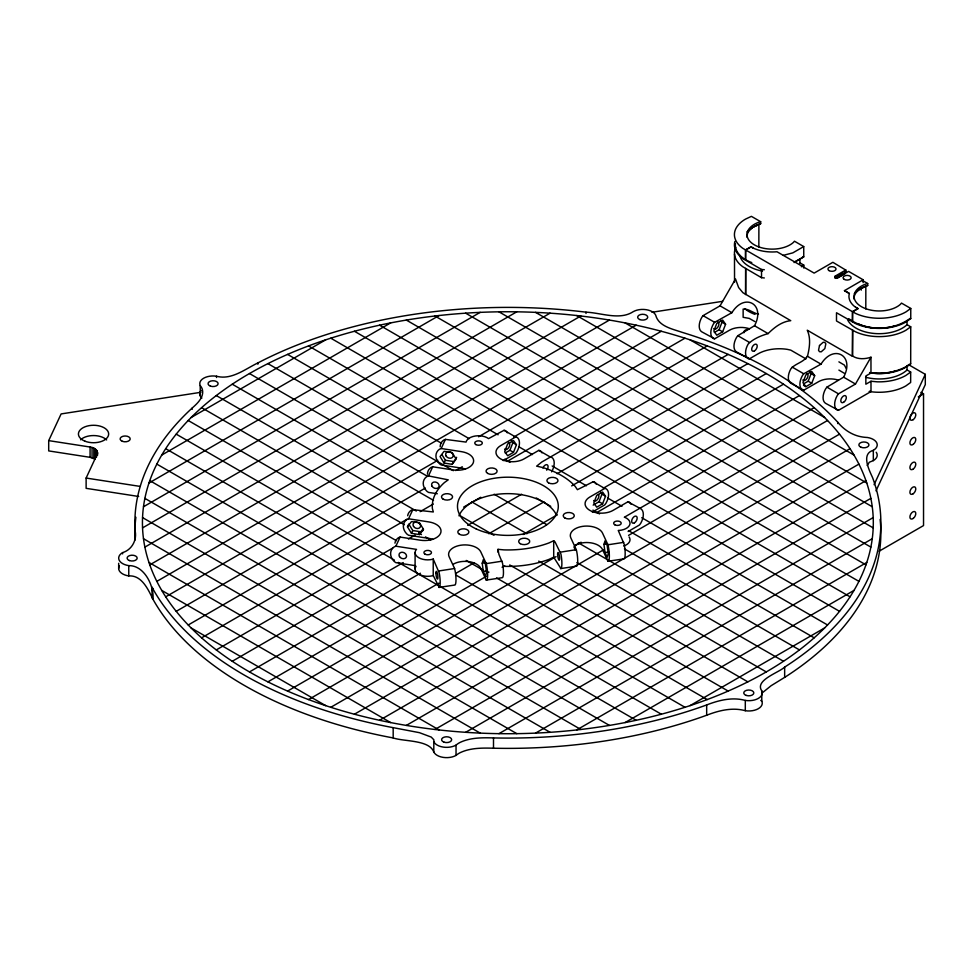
<?xml version="1.0" encoding="UTF-8"?>
<svg xmlns="http://www.w3.org/2000/svg" width="974" height="974" viewBox="0 0 974 974"><rect width="100%" height="100%" fill="white"/><g stroke="black" fill="none" stroke-linecap="round" stroke-linejoin="round"><path stroke-width="1.46" d="M118.67 568.451L118.67 563.313M865.801 308.977L865.837 286.551L864.157 287.05A27.722 16.034 0.1 0 0 857.108 290.836M854.417 293.685L859.725 289.193L867.7 285.467L867.7 283.519L862.27 280.366M907.038 365.822L907.038 369.937L910.678 372.044L910.653 382.478L905.881 385.899A37.803 21.854 0.1 0 1 869.356 391.511M910.678 372.044L905.893 375.453A37.803 21.83 0 0 1 877.184 381.82L870.987 381.248L865.849 384.206L865.849 375.976L870.975 373.03L877.197 373.59A37.803 21.83 0 0 0 905.905 367.235L910.69 363.813L910.739 326.814L907.038 324.671L907.038 320.556M910.739 326.814L905.954 330.223A37.803 21.83 0 0 1 855.44 331.757L836.496 320.982L836.496 312.751L855.452 323.526A37.803 21.83 0 0 0 905.966 322.004L910.751 318.583L910.775 308.466L901.498 303.097L900.39 304.351A25.202 14.573 0.1 0 1 861.442 306.688A25.202 14.573 0.1 0 1 865.533 284.152L867.7 283.519M95.306 448.977L95.306 459.278L90.083 457.317L48.7 450.913L48.7 440.625L90.083 447.029C93.382 447.516 97.911 449.452 97.534 453.446L86.126 478.051L86.126 488.339L138.673 496.472M553.707 540.728L553.707 557.189L560.939 568.621A12.601 2.666 81.2 0 0 560.939 554.072L555.058 541.934L553.707 540.728L549.068 542.895A75.607 43.647 0 0 1 503.935 549.884L498.043 549.336L498.907 554.376L502.511 563.106A12.601 2.666 81.2 0 1 502.511 577.655L486.233 580.09L480.791 568.366A16.388 9.46 0 0 0 453.385 564.129M735.382 243.427C734.286 252.911 743.734 259.79 751.758 262.566M433.771 751.952L433.856 739.802L431.226 737.074L419.465 732.679L393.179 727.651A372.993 215.339 0 0 1 152.054 587.322L152.054 597.61L152.955 599.241A372.993 215.339 0 0 0 393.179 737.939C403.881 741.677 429.291 739.716 433.771 751.952A13.319 7.682 0 0 0 456.039 755.398A24.63 14.22 0 0 1 460.337 752.585C470.637 747.789 482.373 747.91 493.501 748.215A372.993 215.339 0 0 0 706.674 715.233C718.812 710.521 732.411 707.112 745.305 710.716A13.466 7.78 0 0 0 758.356 708.682A13.466 7.78 0 0 0 761.778 701.134L761.778 690.846C754.351 680.217 778.981 672.62 784.654 667.093A372.993 215.339 0 0 0 872.582 477.625C869.149 470.089 860.809 453.677 873.325 450.329A13.319 7.682 0 0 0 867.347 437.472A24.63 14.22 0 0 1 860.979 436.729C851.812 434.988 843.691 429.485 837.835 422.326A372.993 215.339 0 0 0 681.788 332.231C672.364 328.944 658.582 326.351 655.697 315.174A13.466 7.78 0 0 0 646.115 309.671A13.466 7.78 0 0 0 633.088 311.741C619.671 320.556 600.982 312.751 586.007 312.167A372.993 215.339 0 0 0 257.854 362.937C245.253 369.012 231.252 380.384 216.532 376.22A13.319 7.682 0 0 0 200.23 385.631L200.23 395.919A24.63 14.22 0 0 1 201.788 398.256M482.227 563.228L483.311 559.66L485.466 564.299L486.537 572.505L485.466 576.06L483.311 571.421L482.227 563.228L485.88 562.668M603.941 544.393L605.024 540.838L607.179 545.477L608.251 553.67L607.179 557.238L605.024 552.599L603.941 544.393L607.593 543.833M835.181 278.138L845.834 271.977L845.87 270.139L832.867 262.298L814.154 273.11L777.009 251.767A30.243 17.459 0 0 1 753.219 248.078L751.015 246.848L745.548 249.953L745.548 260.241L745.634 249.953L751.015 246.848L753.243 248.09M838.383 380.152A16.388 9.46 0 0 0 818.61 381.65L803.745 390.233L790.925 383.306A12.601 7.281 -60 0 1 790.925 368.756C795.368 363.29 804.256 362.304 807.641 355.607C809.613 347.377 810.94 338.173 807.263 330.21L852.469 356.314L852.615 330.125L852.469 356.314M505.238 452.995L509.938 450.28L512.872 442.707L511.411 440.613M513.505 452.338L516.439 444.765L513.505 440.577L507.624 443.974L504.678 451.546L507.624 455.735L513.505 452.338L509.938 450.28M593.166 505.116L599.047 501.72L601.981 494.147L600.508 492.053M602.602 503.777L605.548 496.204L602.602 492.016L596.721 495.413L593.787 502.998L596.721 507.174L602.602 503.777L599.047 501.72M714.38 332.475L719.08 329.76L722.026 322.187L720.553 320.093M722.647 331.817L725.593 324.245L722.647 320.056L716.767 323.453L713.82 331.026L716.767 335.214L722.647 331.817L719.08 329.76M803.477 383.914L808.189 381.199L811.123 373.626L809.662 371.532M811.744 383.257L814.69 375.684L811.744 371.496L805.863 374.893L802.929 382.478L805.863 386.654L811.744 383.257L808.189 381.199M867.164 465.438L869.368 462.212L873.325 460.617A13.319 7.682 0 0 0 876.223 452.265M415.058 565.626L395.858 562.655L394.166 561.438A12.601 9.935 24.9 0 1 394.166 546.889L395.858 546.195L400.095 537.064L420.403 540.205A16.375 9.46 0 0 0 440.467 533.521A16.375 9.46 0 0 0 428.877 521.93L408.581 518.789L406.889 519.483A12.601 9.935 24.9 0 0 406.889 534.032L408.581 535.25L428.877 538.391A16.375 9.46 0 0 1 432.833 539.34M408.581 518.789L412.818 509.658L433.32 511.971L432.383 508.574A75.607 43.647 0 0 1 444.485 482.52L448.235 479.841L428.475 475.921L426.782 476.615A12.601 9.935 24.9 0 0 426.782 491.176L428.475 492.394L437.302 493.757M428.475 475.921L432.712 466.789L453.007 469.931A16.375 9.46 0 0 0 473.072 463.247A16.375 9.46 0 0 0 461.493 451.656L441.185 448.515L439.493 449.209A12.601 9.935 24.9 0 0 439.493 463.758L441.185 464.975L461.493 468.117A16.375 9.46 0 0 1 465.438 469.066M441.185 448.515L445.422 439.384L466.047 442.099A12.601 7.281 0 0 1 475.275 436.011A12.601 7.281 0 0 1 488.534 438.617L504.033 430.313L505.275 430.557A12.601 7.281 -60 0 1 507.211 432.785M407.461 526.849L411.478 521.589L419.514 522.831L423.52 529.332L419.514 534.592L411.478 533.35L407.461 526.849L408.763 524.036L412.781 530.538L420.817 531.78L423.227 528.626M411.478 533.35L412.781 530.538M444.083 463.076L440.065 456.575L444.083 451.315L452.119 452.557L456.136 459.058L452.119 464.318L444.083 463.076L445.386 460.264L442.038 454.846M419.514 534.592L420.817 531.78M452.119 464.318L456.636 457.305M874.08 484.699L925.3 374.333L908.365 364.556M876.003 490.847L925.3 384.62L925.3 374.333M48.7 440.625L61.119 413.926L200.936 392.291M849.377 293.442L844.446 290.593L849.328 293.527A30.243 17.495 0.1 0 0 855.696 307.346L857.936 308.636L852.615 311.704L852.469 321.98L852.469 311.692L742.845 248.346A37.803 21.866 -0.1 0 1 745.487 219.126L751.404 216.35L760.67 221.707L760.67 223.655L752.707 227.392L747.399 231.897M805.997 358.931L790.754 350.129L787.236 349.349A30.243 17.459 0 0 0 758.016 353.866L749.396 358.846L736.575 351.918A12.601 7.281 -60 0 1 736.575 337.369L737.817 335.701L754.509 325.742C765.941 304.351 744.696 292.09 731.9 312.691L714.648 322.321L713.406 324.001A12.601 7.281 -60 0 0 713.406 338.55L714.648 338.794L729.514 330.21A16.388 9.46 0 0 1 749.286 328.701M870.987 381.248L871 391.536L838.492 410.298L825.672 403.37A12.601 7.281 -60 0 1 825.672 388.821L826.914 387.141L843.618 377.182C855.05 355.802 833.805 343.53 821.009 364.13L803.745 373.773L802.503 375.44A12.601 7.281 -60 0 0 802.503 389.99L803.745 390.233M714.648 338.794L701.828 331.866A12.601 7.281 -60 0 1 701.828 317.305L703.058 315.637L720.042 305.836L735.528 279.014L738.609 287.525L742.906 292.699L790.754 320.677C781.805 321.542 774.269 327.471 768.109 333.595C760.974 335.665 753.352 338.769 748.154 344.066A12.601 7.281 -60 0 0 748.154 358.615L749.396 358.846M838.492 410.298L837.263 410.054A12.601 7.281 -60 0 1 837.263 395.505L838.492 393.837L855.476 384.036L870.963 357.214C865.107 359.15 857.96 359.601 852.615 356.058M799.751 263.345L800.092 258.853M907.038 324.671L906.672 325.072A32.763 18.92 0 0 1 874.08 333.461A32.763 18.92 0 0 1 847.55 319.667M907.038 369.937L906.672 370.351A32.763 18.92 0 0 1 865.557 377.242M762.752 692.477L771.079 685.733L784.654 677.38A372.993 215.339 0 0 0 880.119 519.434M135.885 517.267A372.993 215.339 0 0 0 135.082 539.998L135.155 531.037A372.993 215.339 0 0 1 192.28 407.96C197.503 403.333 204.443 396.942 202.3 389.186A24.63 14.22 0 0 0 200.23 385.631M760.67 221.707L758.49 222.34A25.202 14.573 -0.1 0 0 754.4 244.876A25.202 14.573 -0.1 0 0 793.36 242.477L794.467 241.211L803.733 246.568L792.812 252.875L783.327 255.334M910.775 308.466L905.99 311.887A37.803 21.866 0.1 0 1 855.464 313.36L852.615 311.704M794.054 262.566L803.757 256.856L795.186 261.568M801.371 266.791L803.769 265.086L800.092 262.956M910.751 318.583L910.276 318.303C892.89 331.209 866.203 331.452 848.731 318.644M910.69 363.813C899.282 371.812 883.71 374.807 869.575 372.543M191.111 417.542L325.645 339.865M161.745 455.065L390.659 322.905M148.973 483.019L439.067 315.527M143.495 506.76L480.194 312.362M142.557 527.884L516.78 311.826M144.895 547.108L550.079 313.165M149.801 564.847L580.808 316.002M156.838 581.368L609.42 320.069M165.714 596.818L636.18 325.194M176.221 611.331L437.837 460.288M478.587 436.766L661.322 331.257M188.226 624.979L425.382 488.047M455.698 470.552L462.285 466.753M513.663 437.082L684.953 338.185M503.241 460.617L515.623 453.47L516.865 451.79A12.601 7.281 -60 0 0 516.865 437.241L515.623 436.997L500.758 445.581A16.375 9.46 0 0 0 500.758 458.961A16.375 9.46 0 0 0 523.927 458.961L538.792 450.378L540.034 450.621A12.601 7.268 -60 0 1 541.958 452.837M201.606 637.824L407.01 519.239M420.171 511.63L433.345 504.033M507.077 461.457L707.209 345.916M835.217 278.016L835.181 276.117L845.834 269.968M835.047 277.213L835.887 276.531L835.181 276.117M836.349 276.677L842.279 273.256M837.543 278.028L843.46 274.607M216.301 649.914L392.619 548.119M408.41 538.999L414.997 535.201M418.942 532.924L422.886 530.647M463.673 507.101L480.779 497.227M550.517 456.952L728.15 354.402M551.613 471.854A12.601 7.281 -60 0 0 551.613 457.305L550.371 457.062L541.751 462.041L536.637 466.156L542.214 467.398A75.607 43.647 0 0 1 575.257 486.476L577.399 489.691L593.142 481.753L594.384 481.996A12.601 7.281 -60 0 1 596.319 484.224M844.446 290.654L863.159 279.794L848.585 271.381L837.043 278.04L834.998 277.042M232.275 661.273L403.248 562.57M467.69 525.351L521.614 494.22M557.128 473.717L747.825 363.619M852.469 311.692L857.936 308.636M249.478 671.926L420.427 573.223M488.802 533.752L544.04 501.853M571.653 485.916L766.27 373.553M267.911 681.861L438.897 583.146M455.99 573.272L474.399 562.643M523.062 534.543L557.262 514.808M603.296 488.23L783.473 384.194M592.338 512.056L604.732 504.909L605.962 503.241A12.601 7.281 -60 0 0 605.962 488.68L604.732 488.449L589.867 497.02A16.375 9.46 0 0 0 589.867 510.4A16.375 9.46 0 0 0 613.036 510.4L627.889 501.817L629.131 502.06A12.601 7.281 -60 0 1 631.067 504.288M287.586 691.077L486.282 576.365M502.073 567.245L504.702 565.724M596.806 512.543L799.447 395.554M308.539 699.563L556.069 556.641M574.502 546L581.088 542.201M814.142 407.643L624.346 517.243L625.113 517.462A12.601 7.281 0 0 1 629.606 525.12A12.601 7.281 0 0 1 619.087 530.44L618.234 530.416L624.224 544.283A12.601 2.666 81.2 0 1 624.224 558.832L607.946 561.255L602.516 549.531A16.388 9.46 0 0 0 575.11 545.294M628.12 531.524L639.48 524.974L640.722 523.294A12.601 7.281 -60 0 0 640.722 508.745L627.889 501.817M330.795 707.294L603.539 549.823M628.571 535.371L827.523 420.5M354.426 714.21L839.527 434.148M918.324 396.881L923.535 393.873L923.535 525.57L879.205 551.162M379.568 720.285L850.034 448.661M406.328 725.411L858.91 464.111M434.928 729.465L865.947 480.62M465.669 732.302L870.853 498.359M498.968 733.653L873.191 517.584M535.554 733.105L872.254 538.719M576.681 729.94L866.775 562.448M625.089 722.562L853.991 590.402M690.091 705.614L824.637 627.938M553.707 557.189L549.068 559.356A75.607 43.647 0 0 1 503.935 566.344M119.376 565.894A13.466 7.78 0 0 0 128.763 575.926C141.741 574.977 148.194 589.489 152.955 599.241C154.355 586.19 144.286 565.163 128.763 565.638A13.466 7.78 0 0 1 119.145 560.147A13.466 7.78 0 0 1 122.614 552.611C131.709 549.945 137.103 540.193 135.155 531.037M445.422 439.384L443.73 440.078A12.601 9.935 24.9 0 0 440.175 446.798M432.712 466.789L431.019 467.483A12.601 9.935 24.9 0 0 427.452 474.204M412.818 509.658L411.125 510.352A12.601 9.935 24.9 0 0 407.668 515.757M400.095 537.064L398.403 537.758A12.601 9.935 24.9 0 0 394.945 543.163M433.223 559.039L433.223 575.5L439.225 587.456A12.601 2.666 81.2 0 0 439.225 572.907L433.223 559.039L432.529 559.307A12.601 7.281 0 0 1 418.796 557.737A12.601 7.281 0 0 1 416.056 549.799L416.531 549.397L395.858 546.195M433.223 575.5L432.529 575.768A12.601 7.281 0 0 1 418.796 574.197A12.601 7.281 0 0 1 416.056 566.259M433.771 741.664A13.319 7.682 0 0 0 456.039 745.11A24.63 14.22 0 0 1 460.337 742.298C470.637 737.501 482.373 737.622 493.501 737.927A372.993 215.339 0 0 0 706.674 704.945C718.812 700.233 732.411 696.824 745.305 700.428A13.466 7.78 0 0 0 758.356 698.395A13.466 7.78 0 0 0 761.778 690.846M845.834 271.977L844.75 271.856M802.552 256.832L803.306 256.6M760.67 223.655L758.503 224.3A25.202 14.573 -0.1 0 0 747.058 237.291M757.407 225.225L757.188 225.286A27.722 16.034 -0.1 0 0 747.107 231.922M867.7 285.467L865.533 286.113A25.202 14.573 0.1 0 0 854.088 299.091M651.947 312.264L722.598 301.331M438.763 570.971L454.59 568.524L455.041 570.46A12.601 2.666 81.2 0 1 455.041 585.009L438.763 587.432M454.59 568.524L449.148 556.799A16.388 9.46 0 0 1 460.726 545.221A16.388 9.46 0 0 1 480.791 551.905L486.233 563.629L502.06 561.182M560.488 552.136L576.304 549.689L576.754 551.625A12.601 2.666 81.2 0 1 576.754 566.174L560.488 568.597M576.304 549.689L570.861 537.965A16.388 9.46 0 0 1 582.452 526.386A16.388 9.46 0 0 1 602.516 533.07L607.946 544.795L623.774 542.348M483.311 571.421L486.963 570.861M605.024 552.599L608.677 552.027M486.537 572.505L488.972 572.128M607.946 561.255L608.409 561.28A12.601 2.666 81.2 0 0 608.409 546.731L607.946 544.795M486.233 580.09L486.696 580.114A12.601 2.666 81.2 0 0 486.696 565.553L486.233 563.629M734.895 241.418A37.803 21.83 0 0 0 742.858 258.573L761.522 269.469L764.334 269.725M735.735 247.408A37.803 21.83 0 0 0 742.87 266.791L761.522 277.7L764.334 277.955M869.356 391.378L871 391.536M445.386 460.264L453.421 461.506M86.126 478.051L140.183 486.416M758.478 314.152C753.133 313.226 748.982 308.624 743.138 309.075L743.138 317.305L749.286 318.413L754.887 321.578M838.894 361.853L844.385 365.092L846.309 368.635M838.894 370.083L844.385 373.322M758.892 224.787L758.843 247.165M855.696 307.248L857.936 308.539M920.954 392.376L923.535 393.873M720.042 305.836L731.9 312.691M754.509 325.742L768.109 333.595M807.409 356.277L821.009 364.13M843.618 377.182L855.476 384.036M722.026 322.187L725.593 324.245M811.123 373.626L814.69 375.684M703.058 315.637L714.648 322.321M737.817 335.701L749.396 342.385M792.166 367.076L803.745 373.773M826.914 387.141L838.492 393.837M803.489 385.29L805.863 386.654M690.079 339.853L824.625 417.529M625.077 322.905L853.991 455.053M576.657 315.527L866.763 483.007M535.542 312.362L872.254 506.748M498.944 311.826L873.191 527.884M465.645 313.178L870.853 547.096M434.928 316.002L865.947 564.847M406.316 320.069L858.91 581.356M379.556 325.194L850.034 596.806M354.414 331.257L839.527 611.331M504.033 430.313L515.623 436.997M538.792 450.378L550.371 457.062M593.142 481.753L604.732 488.449M512.872 442.707L516.439 444.765M601.981 494.147L605.548 496.204M330.783 338.185L498.116 434.794M519.203 446.969L532.376 454.578M552.148 465.986L586.397 485.77M607.484 497.933L621.984 506.297M641.744 517.718L827.535 624.967M308.527 345.916L469.164 438.653M504.715 459.18L509.986 462.224M592.935 510.108L599.521 513.919M628.486 530.635L814.154 637.824M287.586 354.402L441.539 443.28M536.272 497.982L550.748 506.334M624.444 548.873L799.447 649.914M267.911 363.619L453.36 470.686M494.135 494.22L546.743 524.596M578.3 542.822L783.486 661.273M249.478 373.553L427.002 476.043M471.708 501.853L526.946 533.752M576.912 562.595L766.27 671.926M232.262 384.206L433.491 500.38M459.801 515.563L494.001 535.31M538.719 561.121L747.837 681.849M216.301 395.566L416.312 511.033M509.731 564.969L728.162 691.065M201.594 407.656L404.38 524.718M418.857 533.082L421.486 534.604M425.443 536.881L430.715 539.925M466.266 560.452L483.384 570.326M496.545 577.935L707.221 699.563M188.213 420.5L396.406 540.692M455.698 574.928L684.966 707.282M176.221 434.148L394.446 560.135M398.403 562.412L661.334 714.21M165.702 448.661L636.192 720.285M156.838 464.111L609.432 725.411M149.801 480.632L580.821 729.465M144.882 498.371L550.103 732.302M142.557 517.596L516.792 733.653M143.495 538.719L480.206 733.105M148.985 562.461L439.091 729.94M161.757 590.414L390.671 722.574M191.123 627.95L325.669 705.626M760.755 700.403L761.778 701.134M859.981 288.243L861.284 290.106M844.75 274.084L844.604 272.014M152.955 588.953L152.054 587.322M573.917 546.889L575.524 550.371M835.887 276.531L835.936 278.418M870.963 357.214L870.975 373.03M803.733 246.568L803.757 256.856M803.769 265.086L803.769 268.045M745.707 294.306L745.67 268.41L745.548 294.586M734.493 254.202L734.542 282.326M873.325 450.329L873.325 460.617M863.159 279.794L863.159 282.655M837.835 422.326L837.835 423.617M784.654 667.093L784.654 677.38M761.522 269.469L761.522 277.7M745.305 700.428L745.305 710.716M706.674 704.945L706.674 715.233M586.007 312.167L586.007 313.458M498.043 549.336L498.043 552.331M493.501 737.927L493.501 748.215M456.039 745.11L456.039 755.398M415.094 552.587L415.094 569.047M393.179 727.651L393.179 737.939M257.854 362.937L257.854 364.227M216.532 376.22L216.532 377.51M192.28 407.96L192.28 409.25M128.763 565.638L128.763 575.926M122.614 552.611L122.614 553.889M97.546 452.338L97.546 455.284M97.217 451.145L97.217 455.552M96.463 450L96.463 457.354M93.821 448.125L93.821 458.413M92.055 447.456L92.055 457.743M90.083 447.029L90.083 457.317M762.484 271.089A32.763 18.92 0 0 1 739.753 255.346M755.02 314.395A32.763 18.92 0 0 1 744.806 308.612M717.521 322.017A3.908 2.252 -60 0 1 718.094 326.704A3.908 2.252 -60 0 1 713.747 328.555M806.63 373.456A3.908 2.252 -60 0 1 807.202 378.143A3.908 2.252 -60 0 1 802.856 379.994M894.68 325.961A32.763 18.92 0 0 1 858.581 323.989M895.885 370.838A32.763 18.92 0 0 1 870.719 372.823M458.937 515.806A50.404 29.098 0 0 1 507.357 493.648A50.404 29.098 0 0 1 556.58 515.222M629.07 536.905A12.601 7.281 0 0 1 623.737 545.988M542.92 468.007A3.908 2.252 -60 0 1 547.266 464.829A3.908 2.252 -60 0 1 546.694 470.186M508.379 442.537A3.908 2.252 -60 0 1 508.952 447.224A3.908 2.252 -60 0 1 504.605 449.075M598.499 494.561A3.908 2.252 -60 0 1 597.488 499.504A3.908 2.252 -60 0 1 593.714 500.514M200.23 395.919A13.319 7.682 0 0 1 201.168 390.513M80.574 439.798A15.121 8.729 0 0 1 106.641 439.931M743.966 332.743A5.04 2.91 0 0 1 749.42 329.249M819.499 345.514L818.525 350.287L819.499 351.687L821.192 351.833L824.844 348.595L825.83 343.81L824.844 342.422L823.152 342.276L819.499 345.514M844.275 279.38A4.03 2.325 0 0 0 851.02 278.333A4.03 2.325 0 0 0 846.077 275.484A4.03 2.325 0 0 0 844.275 279.38M829.13 270.638A4.03 2.325 0 0 0 835.875 269.591A4.03 2.325 0 0 0 830.932 266.742A4.03 2.325 0 0 0 829.13 270.638M754.46 350.883A3.908 2.252 -60 0 0 756.847 344.723A3.908 2.252 -60 0 0 752.062 347.487A3.908 2.252 -60 0 0 754.46 350.883M843.557 402.335A3.908 2.252 -60 0 0 845.956 396.162A3.908 2.252 -60 0 0 841.171 398.926A3.908 2.252 -60 0 0 843.557 402.335M399.51 556.592A3.908 3.08 24.9 0 0 406.036 557.603A3.908 3.08 24.9 0 0 402.773 552.307A3.908 3.08 24.9 0 0 399.51 556.592M425.029 554.133A3.774 2.179 0 0 0 431.348 553.147A3.774 2.179 0 0 0 426.722 550.48A3.774 2.179 0 0 0 425.029 554.133M459.424 534.276A5.54 3.202 0 0 0 468.701 532.839A5.54 3.202 0 0 0 461.907 528.919A5.54 3.202 0 0 0 459.424 534.276M520.274 543.687A5.54 3.202 0 0 0 529.552 542.25A5.54 3.202 0 0 0 522.77 538.33A5.54 3.202 0 0 0 520.274 543.687M476.176 528.906A50.404 29.098 0 0 0 557.676 510.839A50.404 29.098 0 0 0 489.825 479.123A50.404 29.098 0 0 0 476.176 528.906M564.835 517.961A5.54 3.202 0 0 0 574.1 516.524A5.54 3.202 0 0 0 567.318 512.604A5.54 3.202 0 0 0 564.835 517.961M475.86 444.582A3.774 2.179 0 0 0 482.191 443.608A3.774 2.179 0 0 0 477.552 440.93A3.774 2.179 0 0 0 475.86 444.582M443.109 499.138A5.54 3.202 0 0 0 452.386 497.702A5.54 3.202 0 0 0 445.593 493.781A5.54 3.202 0 0 0 443.109 499.138M614.764 524.779A3.774 2.179 0 0 0 621.083 523.793A3.774 2.179 0 0 0 616.457 521.127A3.774 2.179 0 0 0 614.764 524.779M548.52 482.824A5.54 3.202 0 0 0 557.798 481.387A5.54 3.202 0 0 0 551.004 477.467A5.54 3.202 0 0 0 548.52 482.824M487.657 473.413A5.54 3.202 0 0 0 496.935 471.976A5.54 3.202 0 0 0 490.153 468.056A5.54 3.202 0 0 0 487.657 473.413M432.115 486.318A3.908 3.08 24.9 0 0 438.653 487.329A3.908 3.08 24.9 0 0 435.39 482.033A3.908 3.08 24.9 0 0 432.115 486.318M634.415 522.843A3.908 2.252 -60 0 0 636.813 516.683A3.908 2.252 -60 0 0 632.029 519.446A3.908 2.252 -60 0 0 634.415 522.843M557.615 554.194A3.908 0.828 81.2 0 0 559.137 560.233A3.908 0.828 81.2 0 0 559.137 554.705A3.908 0.828 81.2 0 0 557.615 554.194M435.902 573.029A3.908 0.828 81.2 0 0 437.423 579.055A3.908 0.828 81.2 0 0 437.423 573.54A3.908 0.828 81.2 0 0 435.902 573.029M413.524 526.374A3.908 3.08 24.9 0 0 420.062 527.384A3.908 3.08 24.9 0 0 416.799 522.088A3.908 3.08 24.9 0 0 413.524 526.374M446.141 456.1A3.908 3.08 24.9 0 0 452.679 457.11A3.908 3.08 24.9 0 0 449.404 451.814A3.908 3.08 24.9 0 0 446.141 456.1M325.158 705.456A365.433 210.981 0 0 0 873.301 522.734A365.433 210.981 0 0 0 325.158 340.023A365.433 210.981 0 0 0 325.158 705.456M861.077 447.297A5.04 2.91 0 0 0 868.93 445.094A5.04 2.91 0 0 0 861.698 442.269A5.04 2.91 0 0 0 861.077 447.297M639.869 319.594A5.04 2.91 0 0 0 647.722 317.39A5.04 2.91 0 0 0 640.49 314.565A5.04 2.91 0 0 0 639.869 319.594M746.194 695.412A5.04 2.91 0 0 0 753.827 692.964A5.04 2.91 0 0 0 746.352 690.371A5.04 2.91 0 0 0 746.194 695.412M444.034 742.176A5.04 2.91 0 0 0 451.668 739.729A5.04 2.91 0 0 0 444.181 737.135A5.04 2.91 0 0 0 444.034 742.176M129.408 560.549A5.04 2.91 0 0 0 137.176 558.248A5.04 2.91 0 0 0 129.822 555.521A5.04 2.91 0 0 0 129.408 560.549M210.36 386.094A5.04 2.91 0 0 0 218.115 383.78A5.04 2.91 0 0 0 210.774 381.065A5.04 2.91 0 0 0 210.36 386.094M913.283 419.611A4.164 2.398 -60 0 0 915.146 413.061A4.164 2.398 -60 0 0 910.106 416.848A4.164 2.398 -60 0 0 913.283 419.611M913.283 518.387A4.164 2.398 -60 0 0 915.146 511.837A4.164 2.398 -60 0 0 910.106 515.623A4.164 2.398 -60 0 0 913.283 518.387M913.283 444.302A4.164 2.398 -60 0 0 915.146 437.764A4.164 2.398 -60 0 0 910.106 441.539A4.164 2.398 -60 0 0 913.283 444.302M913.283 469.005A4.164 2.398 -60 0 0 915.146 462.455A4.164 2.398 -60 0 0 910.106 466.242A4.164 2.398 -60 0 0 913.283 469.005M913.283 493.696A4.164 2.398 -60 0 0 915.146 487.146A4.164 2.398 -60 0 0 910.106 490.933A4.164 2.398 -60 0 0 913.283 493.696M122.31 441.295A5.04 2.91 0 0 0 130.187 439.128A5.04 2.91 0 0 0 122.992 436.267A5.04 2.91 0 0 0 122.31 441.295M84.981 441.198A15.121 8.729 0 0 0 108.613 434.696A15.121 8.729 0 0 0 87.039 426.125A15.121 8.729 0 0 0 84.981 441.198"/></g></svg>
